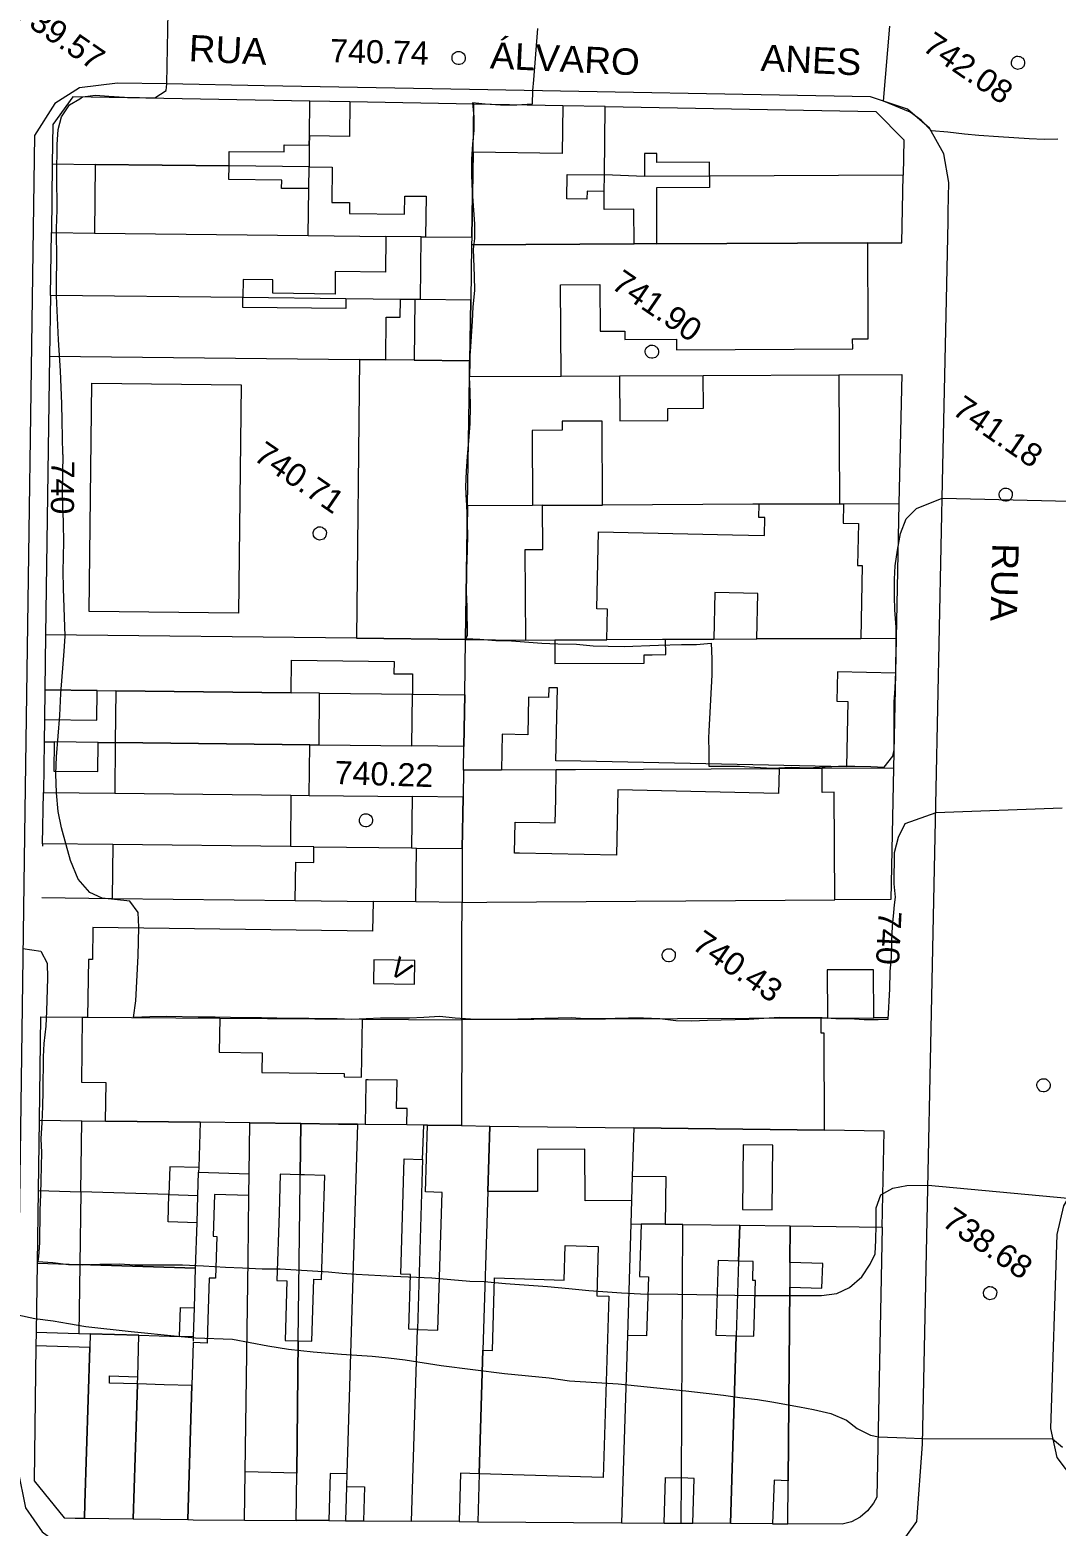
# Model space of a CAD drawing. Header units: metres. Extents: x 322294 to 7190115, y 7390841 to 10157759.
# Drawn here: x 323280.3 to 323358, y 7393478 to 7393591.3 of the extents above; entities that cross this region are included whole.
import ezdxf
from ezdxf.enums import TextEntityAlignment as Align

# ---------------------------------------------------------------- set-up
doc = ezdxf.new("R2010")
doc.units = ezdxf.units.M
doc.layers.get('0').update_dxf_attribs({"lineweight": 18})
for name, color, linetype, lineweight in [('100_SIST_VIARIO_MEIO_FIO', 1, 'Continuous', 18), ('160_P_SIMP_ASF_TOP', 7, 'Continuous', 18), ('206_MURO_E_MURO_ARRIMO', 7, 'Continuous', 18), ('214_PROJ_BEIRAL_EDIF', 10, 'Continuous', 18), ('600_CURVA_MESTRA', 14, 'Continuous', 18), ('602_CURVA_MESTRA_TOP', 24, 'Continuous', 18), ('604_CURVA_INTERM', 7, 'Continuous', 18), ('606_PTO_COTADO', 7, 'Continuous', 18), ('608_PTO_COTADO_INTERVIA', 1, 'Continuous', 18), ('624_SEGM_CURVA_MESTRA', 14, 'Continuous', 18), ('626_SEGM_CURVA_INTERM', 7, 'Continuous', 18)]:
    doc.layers.add(name, color=color, linetype=linetype, lineweight=lineweight)
doc.styles.add('Style-Arial', font='arial.ttf', dxfattribs={"height": 1.75})

# ---------------------------------------------------------------- blocks, each defined once
blk = doc.blocks.new('SP09')
at = {"color": 0, "linetype": 'Continuous'}
blk.add_lwpolyline([(-0.03, -0.51), (-0.14, -0.49), (-0.24, -0.46), (-0.31, -0.42), (-0.35, -0.39), (-0.42, -0.31), (-0.47, -0.24), (-0.51, -0.15), (-0.52, -0.09), (-0.52, 0.03), (-0.51, 0.11), (-0.48, 0.2), (-0.44, 0.27), (-0.4, 0.33), (-0.32, 0.39), (-0.23, 0.44), (-0.15, 0.48), (-0.1, 0.48), (-0.03, 0.48), (0.08, 0.48), (0.19, 0.44), (0.27, 0.4), (0.35, 0.32), (0.41, 0.23), (0.46, 0.11), (0.48, 0.03), (0.48, -0.03), (0.47, -0.08), (0.44, -0.21), (0.38, -0.3), (0.31, -0.38), (0.23, -0.44), (0.1, -0.49), (0.02, -0.51)], close=True, dxfattribs=at)
blk = doc.blocks.new('SP10')
at = {"color": 0, "linetype": 'Continuous'}
blk.add_lwpolyline([(-0.03, -0.51), (-0.14, -0.49), (-0.24, -0.46), (-0.31, -0.42), (-0.35, -0.39), (-0.42, -0.31), (-0.47, -0.24), (-0.51, -0.15), (-0.52, -0.09), (-0.52, 0.03), (-0.51, 0.11), (-0.48, 0.2), (-0.44, 0.27), (-0.4, 0.33), (-0.32, 0.39), (-0.23, 0.44), (-0.15, 0.48), (-0.1, 0.48), (-0.03, 0.48), (0.08, 0.48), (0.19, 0.44), (0.27, 0.4), (0.35, 0.32), (0.41, 0.23), (0.46, 0.11), (0.48, 0.03), (0.48, -0.03), (0.47, -0.08), (0.44, -0.21), (0.38, -0.3), (0.31, -0.38), (0.23, -0.44), (0.1, -0.49), (0.02, -0.51)], close=True, dxfattribs=at)

msp = doc.modelspace()

# ---------------------------------------------------------------- linework, layer by layer
at = {"layer": '100_SIST_VIARIO_MEIO_FIO'}
for points in [[(323349.87, 7393577.57), (323349.917, 7393579.788), (323349.536, 7393581.964), (323348.45, 7393583.891), (323346.783, 7393585.346), (323343.995, 7393586.275), (323313.629, 7393586.834), (323298.076, 7393587.117), (323290.669, 7393587.252), (323286.966, 7393587.319), (323284.094, 7393586.952), (323282.225, 7393585.78), (323280.677, 7393583.348), (323279.949, 7393532.208), (323279.583, 7393506.285), (323279.406, 7393493.694), (323279.367, 7393486.747), (323279.424, 7393482.3), (323279.991, 7393479.428), (323281.252, 7393477.612), (323282.479, 7393476.728)], [(323320.229, 7393475.205), (323332.605, 7393474.99), (323339.275, 7393474.869), (323342.24, 7393474.816), (323344.38, 7393475.334), (323346.2, 7393476.588), (323347.486, 7393478.388), (323347.933, 7393484.248), (323348.963, 7393533.87), (323349.47, 7393558.31), (323349.732, 7393570.901), (323349.855, 7393576.826), (323349.87, 7393577.57)], [(323361.398, 7393505.691), (323359.731, 7393504.225), (323358.591, 7393502.299), (323358.105, 7393500.113), (323357.613, 7393485.419), (323358.087, 7393483.238), (323359.429, 7393481.453), (323362.125, 7393480.237), (323405.17, 7393479.15), (323461.486, 7393478.543), (323464.15, 7393479.847), (323465.553, 7393481.586), (323466.223, 7393483.718), (323466.859, 7393520.146), (323467.219, 7393555.992)]]:
    msp.add_lwpolyline(points, dxfattribs=at)
at = {"layer": '206_MURO_E_MURO_ARRIMO'}
for p, q in [((323304.566, 7393585.898), (323301.524, 7393585.953)), ((323320.694, 7393585.605), (323313.942, 7393585.728)), ((323282.026, 7393581.198), (323281.952, 7393575.992)), ((323281.819, 7393566.646), (323281.518, 7393545.536)), ((323346.346, 7393565.252), (323346.143, 7393555.47)), ((323346.143, 7393555.47), (323345.931, 7393545.269)), ((323345.877, 7393542.639), (323345.727, 7393535.434)), ((323281.426, 7393539.119), (323281.402, 7393537.429)), ((323281.402, 7393537.429), (323281.348, 7393533.601)), ((323345.727, 7393535.434), (323345.52, 7393525.485)), ((323281.292, 7393529.703), (323281.29, 7393529.537)), ((323281.13, 7393516.597), (323281.022, 7393508.773)), ((323281.022, 7393508.773), (323280.948, 7393503.449)), ((323280.948, 7393503.449), (323280.871, 7393497.942)), ((323280.871, 7393497.942), (323280.798, 7393492.73)), ((323280.798, 7393492.73), (323280.784, 7393491.687)), ((323296.573, 7393478.493), (323300.492, 7393478.465)), ((323302.957, 7393478.448), (323304.221, 7393478.439)), ((323304.221, 7393478.439), (323305.585, 7393478.429)), ((323312.824, 7393478.378), (323314.237, 7393478.368)), ((323314.237, 7393478.368), (323325.132, 7393478.29)), ((323328.352, 7393478.268), (323329.647, 7393478.258)), ((323329.647, 7393478.258), (323330.52, 7393478.252)), ((323336.576, 7393478.209), (323337.731, 7393478.201))]:
    msp.add_line(p, q, dxfattribs=at)
for points in [[(323301.469, 7393580.981), (323295.411, 7393581.049)], [(323301.45, 7393579.323), (323301.469, 7393580.981)], [(323323.828, 7393579.118), (323323.841, 7393580.361)], [(323331.792, 7393580.277), (323326.874, 7393580.254)], [(323309.955, 7393575.68), (323307.29, 7393575.71)], [(323304.263, 7393570.982), (323296.453, 7393571.069)], [(323309.476, 7393570.924), (323308.389, 7393570.936)], [(323324.984, 7393565.149), (323331.32, 7393565.18)], [(323341.623, 7393565.229), (323346.346, 7393565.252)], [(323319.157, 7393555.34), (323323.696, 7393555.362)], [(323341.949, 7393555.45), (323346.143, 7393555.47)], [(323320.081, 7393545.145), (323324.024, 7393545.164)], [(323302.268, 7393541.123), (323309.291, 7393541.045)], [(323281.402, 7393537.429), (323282.167, 7393537.421)], [(323285.491, 7393537.384), (323286.794, 7393537.369)], [(323302.224, 7393537.197), (323309.247, 7393537.119)], [(323321.634, 7393535.318), (323320.192, 7393535.311)], [(323337.056, 7393535.392), (323321.634, 7393535.318)], [(323345.727, 7393535.434), (323340.325, 7393535.408)], [(323301.475, 7393533.377), (323309.277, 7393533.29)], [(323301.83, 7393529.474), (323309.234, 7393529.392)], [(323281.242, 7393525.628), (323286.553, 7393525.569)], [(323300.422, 7393525.415), (323306.315, 7393525.349)], [(323345.52, 7393525.485), (323341.293, 7393525.458)], [(323281.13, 7393516.597), (323284.321, 7393516.574)], [(323340.723, 7393516.505), (323340.239, 7393516.503)], [(323345.27, 7393516.527), (323344.239, 7393516.522)], [(323281.022, 7393508.773), (323284.272, 7393508.731)], [(323310.071, 7393505.811), (323309.673, 7393492.92)], [(323293.048, 7393503.075), (323293.102, 7393504.831)], [(323300.793, 7393504.133), (323300.799, 7393504.65)], [(323300.651, 7393492.071), (323300.793, 7393504.133)], [(323280.948, 7393503.449), (323284.196, 7393503.348)], [(323290.85, 7393503.143), (323293.048, 7393503.075)], [(323292.984, 7393501.007), (323293.048, 7393503.075)], [(323325.887, 7393502.692), (323325.832, 7393500.923)], [(323325.832, 7393500.923), (323325.571, 7393492.48)], [(323325.832, 7393500.923), (323326.627, 7393500.913)], [(323280.871, 7393497.942), (323284.118, 7393497.841)], [(323333.995, 7393498.097), (323333.821, 7393492.452)], [(323292.717, 7393492.362), (323292.785, 7393494.558)], [(323280.798, 7393492.73), (323284.045, 7393492.63)], [(323292.717, 7393492.362), (323291.663, 7393492.395)], [(323292.707, 7393492.033), (323292.717, 7393492.362)], [(323288.472, 7393488.8), (323288.489, 7393489.343)], [(323314.349, 7393481.996), (323314.237, 7393478.368)], [(323304.302, 7393481.041), (323304.221, 7393478.439)], [(323329.647, 7393478.258), (323329.667, 7393481.681)]]:
    msp.add_lwpolyline(points, dxfattribs=at)
at = {"layer": '214_PROJ_BEIRAL_EDIF'}
for points in [[(323285.278, 7393581.162), (323295.411, 7393581.049), (323295.423, 7393582.145), (323299.587, 7393582.099), (323299.593, 7393582.639), (323301.487, 7393582.618), (323301.495, 7393583.318), (323301.524, 7393585.953), (323283.589, 7393586.28), (323282.069, 7393584.176), (323282.026, 7393581.198)], [(323310.292, 7393575.676), (323313.786, 7393575.637), (323313.886, 7393582.098), (323313.942, 7393585.728), (323304.566, 7393585.898), (323304.537, 7393583.284), (323301.495, 7393583.318), (323301.487, 7393582.618), (323301.469, 7393580.981), (323303.224, 7393580.962), (323303.194, 7393578.28), (323304.534, 7393578.265), (323304.524, 7393577.432), (323308.702, 7393577.386), (323308.717, 7393578.764), (323310.327, 7393578.746)], [(323313.886, 7393582.098), (323313.786, 7393575.637), (323313.778, 7393575.072), (323326.083, 7393575.131), (323326.071, 7393577.757), (323323.812, 7393577.747), (323323.828, 7393579.118), (323322.525, 7393579.138), (323322.515, 7393578.516), (323320.996, 7393578.539), (323321.025, 7393580.405), (323323.841, 7393580.361), (323323.899, 7393585.547), (323320.694, 7393585.605), (323320.638, 7393581.994)], [(323326.874, 7393580.254), (323323.841, 7393580.361), (323323.899, 7393585.547), (323344.395, 7393585.174), (323346.508, 7393583.012), (323346.459, 7393580.348), (323331.792, 7393580.277), (323331.787, 7393581.32), (323327.812, 7393581.301), (323327.808, 7393581.99), (323326.866, 7393581.985)], [(323295.411, 7393581.049), (323285.278, 7393581.162), (323285.22, 7393575.955), (323301.411, 7393575.775), (323301.45, 7393579.323), (323299.387, 7393579.346), (323299.394, 7393579.967), (323295.4, 7393580.012)], [(323327.789, 7393575.14), (323343.776, 7393575.216), (323346.366, 7393575.229), (323346.459, 7393580.348), (323331.792, 7393580.277), (323331.796, 7393579.414), (323327.769, 7393579.395)], [(323301.411, 7393575.775), (323307.29, 7393575.71), (323307.259, 7393572.995), (323303.456, 7393573.037), (323303.437, 7393571.344), (323298.722, 7393571.397), (323298.733, 7393572.422), (323296.468, 7393572.447), (323296.453, 7393571.069), (323281.884, 7393571.231), (323281.952, 7393575.992), (323285.22, 7393575.955)], [(323310.292, 7393575.676), (323313.786, 7393575.637), (323313.778, 7393575.072), (323313.713, 7393570.876), (323309.902, 7393570.919), (323309.955, 7393575.68)], [(323296.453, 7393571.069), (323281.884, 7393571.231), (323281.819, 7393566.646), (323305.289, 7393566.385), (323307.271, 7393566.363), (323307.307, 7393569.592), (323308.374, 7393569.58), (323308.389, 7393570.936), (323304.263, 7393570.982), (323304.255, 7393570.243), (323296.445, 7393570.33)], [(323309.902, 7393570.919), (323309.476, 7393570.924), (323309.425, 7393566.339), (323313.642, 7393566.292), (323313.713, 7393570.876)], [(323309.425, 7393566.339), (323307.271, 7393566.363), (323305.289, 7393566.385), (323305.054, 7393545.274), (323313.317, 7393545.181), (323313.473, 7393555.313), (323313.624, 7393565.095), (323313.642, 7393566.292)], [(323296.328, 7393564.477), (323296.135, 7393547.181), (323284.82, 7393547.307), (323285.012, 7393564.603)], [(323319.157, 7393555.34), (323318.381, 7393555.337), (323313.473, 7393555.313), (323313.317, 7393545.181), (323317.875, 7393545.134), (323317.843, 7393551.983), (323319.173, 7393551.99)], [(323309.291, 7393541.045), (323313.253, 7393541.001), (323313.317, 7393545.181), (323305.054, 7393545.274), (323281.518, 7393545.536), (323281.458, 7393541.355), (323285.425, 7393541.311), (323286.838, 7393541.295), (323300.122, 7393541.147), (323300.15, 7393543.603), (323307.908, 7393543.516), (323307.897, 7393542.583), (323309.307, 7393542.568)], [(323285.425, 7393541.311), (323281.458, 7393541.355), (323281.426, 7393539.119), (323285.4, 7393539.075)], [(323286.794, 7393537.369), (323301.518, 7393537.205), (323302.224, 7393537.197), (323302.268, 7393541.123), (323300.122, 7393541.147), (323286.838, 7393541.295)], [(323309.247, 7393537.119), (323309.291, 7393541.045), (323313.253, 7393541.001), (323313.192, 7393537.075)], [(323285.491, 7393537.384), (323282.167, 7393537.421), (323282.142, 7393535.211), (323285.466, 7393535.174)], [(323286.752, 7393533.541), (323300.097, 7393533.393), (323301.475, 7393533.377), (323301.518, 7393537.205), (323286.794, 7393537.369)], [(323286.752, 7393533.541), (323300.097, 7393533.393), (323300.054, 7393529.494), (323286.599, 7393529.644), (323281.292, 7393529.703), (323281.348, 7393533.601)], [(323309.594, 7393529.388), (323313.073, 7393529.349), (323313.133, 7393533.247), (323309.277, 7393533.29), (323309.234, 7393529.392)], [(323301.83, 7393529.474), (323300.054, 7393529.494), (323286.599, 7393529.644), (323286.553, 7393525.569), (323300.422, 7393525.415), (323300.454, 7393528.312), (323301.817, 7393528.296)], [(323313.073, 7393529.349), (323313.052, 7393525.274), (323309.548, 7393525.313), (323309.594, 7393529.388)], [(323309.473, 7393520.882), (323306.363, 7393520.926), (323306.338, 7393519.13), (323309.448, 7393519.086)], [(323340.723, 7393516.505), (323344.239, 7393516.522), (323344.221, 7393520.174), (323340.706, 7393520.157)], [(323340.513, 7393508.008), (323340.477, 7393515.372), (323340.245, 7393515.37), (323340.239, 7393516.503), (323313.027, 7393516.373), (323313.005, 7393508.362), (323315.163, 7393508.334), (323326.057, 7393508.194)], [(323293.219, 7393508.616), (323293.113, 7393505.182), (323290.915, 7393505.25), (323290.85, 7393503.143), (323284.196, 7393503.348), (323284.272, 7393508.731), (323286.055, 7393508.708)], [(323293.113, 7393505.182), (323293.102, 7393504.831), (323296.941, 7393504.713), (323296.995, 7393508.568), (323293.219, 7393508.616)], [(323309.673, 7393492.92), (323309.016, 7393492.941), (323309.145, 7393497.101), (323308.41, 7393497.123), (323308.68, 7393505.854), (323310.071, 7393505.811), (323310.151, 7393508.398), (323308.876, 7393508.415), (323305.718, 7393508.455), (323305.149, 7393508.463), (323304.331, 7393481.988), (323304.302, 7393481.041), (323305.664, 7393480.999), (323305.585, 7393478.429), (323309.224, 7393478.403)], [(323309.673, 7393492.92), (323311.219, 7393492.873), (323311.542, 7393503.302), (323310.274, 7393503.341), (323310.431, 7393508.395), (323313.005, 7393508.362), (323315.163, 7393508.334), (323315.01, 7393503.364), (323314.639, 7393491.355), (323314.349, 7393481.996), (323312.937, 7393482.039), (323312.824, 7393478.378), (323309.224, 7393478.403)], [(323315.01, 7393503.364), (323315.163, 7393508.334), (323326.057, 7393508.194), (323325.944, 7393504.537), (323325.887, 7393502.692), (323322.371, 7393502.675), (323322.352, 7393506.578), (323318.757, 7393506.561), (323318.772, 7393503.383)], [(323328.434, 7393500.89), (323329.776, 7393500.873), (323334.08, 7393500.817), (323337.903, 7393500.768), (323344.878, 7393500.678), (323345.029, 7393507.95), (323340.513, 7393508.008), (323326.057, 7393508.194), (323325.944, 7393504.537), (323328.48, 7393504.505)], [(323336.589, 7393506.884), (323334.351, 7393506.913), (323334.288, 7393502.019), (323336.526, 7393501.99)], [(323284.118, 7393497.841), (323292.878, 7393497.571), (323292.984, 7393501.007), (323290.786, 7393501.075), (323290.85, 7393503.143), (323284.196, 7393503.348)], [(323329.776, 7393500.873), (323328.434, 7393500.89), (323326.627, 7393500.913), (323326.504, 7393496.939), (323327.171, 7393496.918), (323327.033, 7393492.435), (323325.571, 7393492.48), (323325.132, 7393478.29), (323328.352, 7393478.268), (323328.459, 7393481.718), (323329.667, 7393481.681)], [(323329.667, 7393481.681), (323329.776, 7393500.873), (323334.08, 7393500.817), (323333.995, 7393498.097), (323332.442, 7393498.145), (323332.268, 7393492.5), (323333.821, 7393492.452), (323333.381, 7393478.232), (323330.52, 7393478.252), (323330.625, 7393481.651)], [(323333.821, 7393492.452), (323335.153, 7393492.411), (323335.283, 7393496.628), (323335.064, 7393496.635), (323335.108, 7393498.063), (323333.995, 7393498.097), (323334.08, 7393500.817), (323337.903, 7393500.768), (323337.882, 7393498.009), (323337.868, 7393496.122), (323337.756, 7393481.471), (323336.678, 7393481.505), (323336.576, 7393478.209), (323333.381, 7393478.232)], [(323337.882, 7393498.009), (323337.903, 7393500.768), (323344.878, 7393500.678), (323344.454, 7393480.218), (323344.217, 7393479.782), (323343.766, 7393479.185), (323343.202, 7393478.702), (323342.552, 7393478.358), (323341.852, 7393478.172), (323337.731, 7393478.201), (323337.756, 7393481.471), (323337.868, 7393496.122), (323340.308, 7393496.047), (323340.366, 7393497.933)], [(323314.349, 7393481.996), (323314.639, 7393491.355), (323315.349, 7393491.333), (323315.519, 7393496.835), (323320.786, 7393496.673), (323320.867, 7393499.289), (323323.374, 7393499.211), (323323.259, 7393495.484), (323324.159, 7393495.456), (323323.734, 7393481.706)], [(323292.878, 7393497.571), (323284.118, 7393497.841), (323284.045, 7393492.63), (323284.888, 7393492.604), (323288.586, 7393492.49), (323291.663, 7393492.395), (323291.731, 7393494.59), (323292.785, 7393494.558)]]:
    msp.add_lwpolyline(points, close=True, dxfattribs=at)
for points in [[(323343.776, 7393575.216), (323327.789, 7393575.14), (323326.083, 7393575.131), (323313.778, 7393575.072), (323313.713, 7393570.876), (323313.642, 7393566.292), (323313.624, 7393565.095), (323320.553, 7393565.128), (323320.52, 7393572.047), (323323.487, 7393572.062), (323323.504, 7393568.521), (323325.389, 7393568.53), (323325.393, 7393567.901), (323329.3, 7393567.92), (323329.304, 7393567.119), (323342.635, 7393567.183), (323342.632, 7393567.952), (323343.445, 7393567.956)], [(323343.808, 7393568.499), (323343.776, 7393575.216)], [(323343.445, 7393567.956), (323343.811, 7393567.958), (323343.808, 7393568.499)], [(323318.381, 7393555.337), (323313.473, 7393555.313), (323313.624, 7393565.095), (323320.553, 7393565.128), (323324.984, 7393565.149), (323325, 7393561.736), (323328.642, 7393561.754), (323328.638, 7393562.683), (323331.332, 7393562.695), (323331.32, 7393565.18), (323341.595, 7393565.229), (323341.595, 7393565.187)], [(323341.595, 7393565.187), (323341.642, 7393555.448), (323335.548, 7393555.419), (323335.065, 7393555.417)], [(323335.065, 7393555.417), (323323.696, 7393555.362), (323323.665, 7393561.716), (323320.628, 7393561.702), (323320.631, 7393561.022), (323318.354, 7393561.011), (323318.381, 7393555.337)], [(323335.548, 7393555.419), (323341.642, 7393555.448), (323341.949, 7393555.45), (323341.919, 7393554), (323343.064, 7393553.976), (323342.998, 7393550.792), (323343.357, 7393550.785), (323343.242, 7393545.256), (323335.386, 7393545.218), (323335.458, 7393548.675), (323332.2, 7393548.743), (323332.127, 7393545.203), (323328.471, 7393545.185), (323328.227, 7393545.184)], [(323333.525, 7393553.112), (323335.95, 7393553.062), (323335.978, 7393554.414), (323335.528, 7393554.424), (323335.548, 7393555.419)], [(323328.227, 7393545.184), (323324.024, 7393545.164), (323324.072, 7393547.485), (323323.264, 7393547.502), (323323.385, 7393553.323), (323333.525, 7393553.112)], [(323316.034, 7393535.291), (323313.165, 7393535.278), (323313.192, 7393537.075), (323313.253, 7393541.001), (323313.317, 7393545.181), (323317.875, 7393545.134), (323320.081, 7393545.145), (323320.089, 7393543.35), (323326.838, 7393543.382), (323326.835, 7393544.024), (323327.454, 7393544.027)], [(323327.454, 7393544.027), (323328.477, 7393544.032), (323328.471, 7393545.185), (323332.127, 7393545.203), (323335.386, 7393545.218), (323343.242, 7393545.256), (323345.931, 7393545.269), (323345.877, 7393542.639), (323341.477, 7393542.731), (323341.43, 7393540.498), (323342.272, 7393540.481), (323342.169, 7393535.539), (323322.06, 7393535.957)], [(323322.06, 7393535.957), (323320.161, 7393535.996), (323320.276, 7393541.516), (323319.629, 7393541.529), (323319.613, 7393540.788), (323318.082, 7393540.82), (323318.023, 7393537.962), (323316.09, 7393538.002), (323316.034, 7393535.291)], [(323320.146, 7393533.091), (323320.192, 7393535.311), (323316.034, 7393535.291), (323313.165, 7393535.278), (323313.133, 7393533.247), (323313.073, 7393529.349), (323313.052, 7393525.274), (323314.93, 7393525.286)], [(323341.293, 7393525.458), (323341.24, 7393533.609), (323340.336, 7393533.603), (323340.325, 7393535.408), (323337.056, 7393535.392), (323337.018, 7393533.529), (323324.843, 7393533.782), (323324.741, 7393528.851), (323317.407, 7393528.993)], [(323318.955, 7393531.309), (323320.108, 7393531.285), (323320.146, 7393533.091)], [(323317.407, 7393528.993), (323317.016, 7393529.001), (323317.065, 7393531.349), (323318.955, 7393531.309)], [(323313.044, 7393522.465), (323313.052, 7393525.274), (323309.548, 7393525.313), (323306.315, 7393525.349), (323306.283, 7393523.081), (323285.103, 7393523.38), (323285.068, 7393520.938), (323284.76, 7393520.942), (323284.699, 7393516.571)], [(323314.93, 7393525.286), (323341.293, 7393525.458)], [(323308.992, 7393516.401), (323313.027, 7393516.373), (323313.044, 7393522.465)], [(323286.055, 7393508.708), (323286.096, 7393511.601), (323284.251, 7393511.627), (323284.321, 7393516.574), (323284.699, 7393516.571), (323294.705, 7393516.501), (323294.669, 7393513.917), (323297.911, 7393513.871), (323297.891, 7393512.399), (323304.12, 7393512.311), (323304.116, 7393512.053), (323305.443, 7393512.034), (323305.505, 7393516.425), (323308.992, 7393516.401)], [(323284.699, 7393516.571), (323294.705, 7393516.501), (323305.505, 7393516.425), (323308.992, 7393516.401)], [(323308.992, 7393516.401), (323313.027, 7393516.373), (323313.005, 7393508.362), (323310.431, 7393508.395), (323310.151, 7393508.398), (323308.876, 7393508.415), (323308.894, 7393509.655), (323308.102, 7393509.666), (323308.132, 7393511.806), (323305.941, 7393511.837)], [(323305.762, 7393511.569), (323305.718, 7393508.455), (323305.149, 7393508.463), (323303.699, 7393508.481)], [(323305.941, 7393511.837), (323305.766, 7393511.839), (323305.762, 7393511.569)], [(323303.699, 7393508.481), (323300.844, 7393508.518), (323296.995, 7393508.568), (323293.219, 7393508.616), (323286.055, 7393508.708)], [(323296.85, 7393498.233), (323296.918, 7393503.073), (323296.941, 7393504.713), (323296.995, 7393508.568), (323300.844, 7393508.518), (323300.799, 7393504.65)], [(323303.699, 7393508.481), (323305.149, 7393508.463), (323304.331, 7393481.988), (323303.067, 7393482.027), (323302.957, 7393478.448), (323300.492, 7393478.465), (323300.534, 7393482.034), (323300.651, 7393492.071), (323301.673, 7393492.04), (323301.818, 7393496.728), (323302.408, 7393496.71), (323302.651, 7393504.593), (323301.132, 7393504.64)], [(323300.799, 7393504.65), (323300.844, 7393508.518), (323303.699, 7393508.481)], [(323300.799, 7393504.65), (323299.289, 7393504.697), (323299.198, 7393501.747)], [(323301.132, 7393504.64), (323300.799, 7393504.65)], [(323296.85, 7393498.233), (323296.918, 7393503.073), (323294.309, 7393503.153), (323294.212, 7393499.985), (323294.481, 7393499.977), (323294.383, 7393496.802), (323293.902, 7393496.817), (323293.805, 7393493.676)], [(323299.198, 7393501.747), (323299.04, 7393496.639), (323299.796, 7393496.616), (323299.657, 7393492.102), (323300.651, 7393492.071), (323300.534, 7393482.034), (323296.625, 7393482.154), (323296.85, 7393498.233)], [(323296.625, 7393482.154), (323296.85, 7393498.233)], [(323293.805, 7393493.676), (323293.75, 7393491.897), (323292.704, 7393491.929), (323292.603, 7393488.672), (323292.289, 7393478.526), (323292.681, 7393478.521), (323296.573, 7393478.493), (323296.625, 7393482.154)], [(323288.489, 7393489.343), (323288.586, 7393492.49), (323284.888, 7393492.604), (323284.856, 7393491.561), (323284.49, 7393479.738)], [(323284.49, 7393479.738), (323284.856, 7393491.561), (323280.784, 7393491.687), (323280.642, 7393481.466), (323282.919, 7393478.651), (323283.756, 7393478.639)], [(323288.372, 7393485.546), (323288.472, 7393488.8), (323286.349, 7393488.865), (323286.365, 7393489.408), (323288.489, 7393489.343)], [(323290.504, 7393488.737), (323288.472, 7393488.8), (323288.372, 7393485.546)], [(323288.372, 7393485.546), (323288.156, 7393478.581), (323292.289, 7393478.526), (323292.603, 7393488.672)], [(323292.603, 7393488.672), (323290.504, 7393488.737)], [(323284.49, 7393479.738), (323284.456, 7393478.63), (323288.156, 7393478.581), (323288.372, 7393485.546)], [(323284.456, 7393478.63), (323284.49, 7393479.738)], [(323283.756, 7393478.639), (323284.456, 7393478.63)]]:
    msp.add_lwpolyline(points, dxfattribs=at)
at = {"layer": '600_CURVA_MESTRA', "elevation": 740}
for points in [[(323282.832, 7393559.226), (323282.766, 7393561.736), (323282.758, 7393563.018), (323282.657, 7393565.534), (323282.495, 7393567.865), (323282.398, 7393570.103), (323282.336, 7393571.21), (323282.333, 7393572.38), (323282.378, 7393573.791), (323282.35, 7393576.308), (323282.398, 7393577.71), (323282.375, 7393580.337), (323282.405, 7393582.677), (323282.459, 7393583.793), (323282.712, 7393584.771), (323283.33, 7393585.668), (323284.1, 7393586.136), (323284.299, 7393586.281), (323285.296, 7393586.401), (323286.298, 7393586.337), (323287.494, 7393586.239), (323289.787, 7393586.191), (323290.657, 7393586.761), (323290.686, 7393587.251), (323290.789, 7393592.71)], [(323309.065, 7393516.511), (323307.96, 7393516.501), (323306.876, 7393516.505), (323304.718, 7393516.413), (323303.602, 7393516.453), (323301.463, 7393516.473), (323300.212, 7393516.475), (323297.874, 7393516.537), (323295.525, 7393516.561), (323294.367, 7393516.588), (323293.069, 7393516.584), (323290.663, 7393516.621), (323289.409, 7393516.612), (323288.185, 7393516.547), (323288.352, 7393517.818), (323288.526, 7393521.215), (323288.562, 7393522.315), (323288.572, 7393523.383), (323288.529, 7393524.51), (323287.906, 7393525.374), (323285.806, 7393525.588), (323284.854, 7393526.029), (323283.992, 7393527.033), (323283.406, 7393528.436), (323283.068, 7393529.632), (323282.732, 7393530.909), (323282.478, 7393532.165), (323282.333, 7393533.561), (323282.288, 7393535.005), (323282.348, 7393536.304), (323282.601, 7393539.415), (323282.672, 7393541.092), (323282.926, 7393544.301), (323282.998, 7393545.432), (323282.871, 7393549.049), (323282.837, 7393550.366), (323282.881, 7393551.418), (323282.903, 7393552.63), (323282.878, 7393553.879), (323282.867, 7393554.159)], [(323358.511, 7393532.412), (323348.925, 7393532.059), (323346.592, 7393531.22), (323346.072, 7393530.197), (323345.771, 7393529.019), (323345.764, 7393526.685), (323345.849, 7393525.664), (323345.787, 7393525.096)], [(323345.453, 7393520.04), (323345.45, 7393520.005), (323345.414, 7393518.712), (323345.293, 7393516.405), (323344.567, 7393516.368), (323343.509, 7393516.372), (323342.396, 7393516.454), (323341.365, 7393516.462), (323340.336, 7393516.515), (323337.069, 7393516.553), (323334.771, 7393516.41), (323331.642, 7393516.319), (323330.433, 7393516.287), (323329.255, 7393516.3), (323328.032, 7393516.442), (323326.788, 7393516.504), (323325.653, 7393516.512), (323323.652, 7393516.463), (323322.358, 7393516.453), (323321.341, 7393516.519), (323316.257, 7393516.406), (323315.138, 7393516.395), (323314.107, 7393516.41), (323312.524, 7393516.497), (323311.368, 7393516.634), (323310.166, 7393516.552), (323309.065, 7393516.511)]]:
    msp.add_lwpolyline(points, dxfattribs=at)
at = {"layer": '604_CURVA_INTERM', "elevation": 742}
msp.add_lwpolyline([(323353.666, 7393583.251), (323352.185, 7393583.357), (323351.106, 7393583.456), (323349.842, 7393583.602), (323348.606, 7393583.698), (323347.824, 7393584.514), (323346.995, 7393585.109), (323344.971, 7393585.95), (323345.437, 7393591.64)], dxfattribs=at)
at = {"layer": '604_CURVA_INTERM', "flags": 128}
for points, elevation in [([(323318.453, 7393587.554), (323318.386, 7393586.746), (323318.353, 7393585.721), (323317.197, 7393585.633), (323315.963, 7393585.65), (323314.802, 7393585.728), (323313.836, 7393585.817), (323313.938, 7393584.772), (323313.944, 7393583.755), (323313.841, 7393582.689), (323313.764, 7393581.555), (323313.775, 7393580.343), (323313.816, 7393579.089), (323313.989, 7393576.663), (323313.993, 7393575.547), (323313.9, 7393574.74), (323313.964, 7393572.7), (323314.002, 7393571.62), (323313.864, 7393570.385), (323313.816, 7393569.286), (323313.67, 7393567.002), (323313.602, 7393566.086), (323313.597, 7393565.067), (323313.653, 7393563.962), (323313.669, 7393562.821), (323313.632, 7393561.536), (323313.547, 7393560.221), (323313.434, 7393559.045), (323313.353, 7393557.922), (323313.324, 7393556.743), (323313.367, 7393555.688), (323313.394, 7393555.4), (323313.454, 7393553.136), (323313.445, 7393551.951), (323313.36, 7393549.801), (323313.367, 7393548.787), (323313.421, 7393547.648), (323313.431, 7393545.483), (323313.332, 7393545.247), (323314.409, 7393545.206), (323315.623, 7393545.107), (323316.804, 7393545.081), (323319.092, 7393544.909), (323320.308, 7393544.851), (323321.714, 7393544.833), (323322.995, 7393544.703), (323324.116, 7393544.664), (323325.32, 7393544.658), (323327.934, 7393544.746)], 741), ([(323358.163, 7393583.075), (323357.131, 7393583.039), (323356.003, 7393583.095), (323353.666, 7393583.251)], 742), ([(323327.934, 7393544.746), (323329.683, 7393544.793), (323330.8, 7393544.801), (323331.908, 7393544.909), (323331.978, 7393543.72), (323331.975, 7393542.501), (323331.738, 7393538.226), (323331.708, 7393537.74), (323331.75, 7393536.671), (323331.735, 7393535.578), (323334.061, 7393535.576), (323335.195, 7393535.505), (323336.57, 7393535.444), (323337.979, 7393535.509), (323339.24, 7393535.457), (323340.542, 7393535.545), (323341.563, 7393535.583), (323342.791, 7393535.591), (323344.002, 7393535.564), (323345.031, 7393535.522), (323345.689, 7393536.346), (323345.782, 7393536.828), (323345.765, 7393538.213), (323345.773, 7393540.464), (323345.859, 7393541.471), (323345.899, 7393542.742), (323345.921, 7393545.011), (323345.922, 7393546.101), (323345.824, 7393547.43), (323345.799, 7393548.448), (323345.804, 7393549.738), (323345.855, 7393550.769), (323346.021, 7393551.938), (323346.265, 7393553.195), (323346.681, 7393554.329), (323347.462, 7393555.096), (323349.42, 7393555.876), (323359.074, 7393555.659)], 741), ([(323279.802, 7393521.785), (323281.145, 7393521.567), (323281.641, 7393520.673), (323281.666, 7393519.54), (323281.593, 7393517.025), (323281.54, 7393515.896), (323281.382, 7393514.577), (323281.335, 7393513.57), (323281.314, 7393511.003), (323281.29, 7393509.818), (323281.243, 7393508.608), (323281.156, 7393507.366), (323281.217, 7393506.317), (323281.162, 7393504.215), (323281.135, 7393503.167), (323281.068, 7393501.926), (323281.065, 7393499.493), (323280.986, 7393498.444), (323280.94, 7393498.086), (323282.071, 7393498.006), (323283.24, 7393497.839), (323284.278, 7393497.822), (323285.631, 7393497.868), (323287.123, 7393497.889), (323288.278, 7393497.832), (323289.444, 7393497.815), (323290.524, 7393497.834), (323291.872, 7393497.82), (323293.482, 7393497.747), (323295.151, 7393497.644), (323296.421, 7393497.591)], 739), ([(323296.421, 7393497.591), (323297.917, 7393497.524), (323299.268, 7393497.516), (323302.93, 7393497.29), (323303.982, 7393497.197), (323305.026, 7393497.124), (323307.849, 7393496.968), (323310.775, 7393496.826), (323313.647, 7393496.595), (323314.722, 7393496.551), (323316.346, 7393496.396), (323319.533, 7393496.188), (323321.149, 7393496.041), (323322.643, 7393495.878), (323325.123, 7393495.712), (323326.572, 7393495.636), (323329.406, 7393495.612), (323335.157, 7393495.511), (323337.449, 7393495.489), (323340.266, 7393495.51), (323341.426, 7393495.653), (323342.399, 7393496.097), (323343.324, 7393496.911), (323343.955, 7393497.877), (323344.331, 7393498.653), (323344.401, 7393499.68), (323344.418, 7393500.846), (323344.412, 7393502.127), (323344.757, 7393503.132), (323345.668, 7393503.617), (323346.745, 7393503.832), (323348.34, 7393503.858), (323358.917, 7393502.881)], 739), ([(323279.41, 7393494.037), (323280.713, 7393493.761), (323282.09, 7393493.577), (323283.253, 7393493.369), (323284.561, 7393493.159), (323288, 7393492.762), (323291.496, 7393492.411), (323292.881, 7393492.293)], 738), ([(323292.881, 7393492.293), (323295.669, 7393492.197), (323298.343, 7393491.685), (323299.922, 7393491.431), (323301.785, 7393491.232), (323303.934, 7393491.065), (323306.258, 7393490.904), (323307.49, 7393490.787), (323308.741, 7393490.617), (323311.476, 7393490.195), (323316.264, 7393489.602), (323319.652, 7393489.254), (323321.19, 7393489.043), (323324.887, 7393488.816), (323330.012, 7393488.288), (323332.849, 7393487.964), (323334.085, 7393487.773), (323335.428, 7393487.629), (323336.508, 7393487.453), (323338.601, 7393487.079), (323339.667, 7393486.864), (323340.986, 7393486.565), (323342.179, 7393486.066), (323342.971, 7393485.429), (323343.976, 7393484.931), (323344.582, 7393484.808), (323346.652, 7393484.714), (323347.941, 7393484.666), (323357.78, 7393484.649), (323358.518, 7393484.002)], 738)]:
    msp.add_lwpolyline(points, dxfattribs=dict(at, elevation=elevation))
at = {"layer": '624_SEGM_CURVA_MESTRA', "elevation": 740}
for points in [[(323282.867, 7393554.159), (323282.828, 7393555.126), (323282.804, 7393556.443), (323282.835, 7393559.128), (323282.832, 7393559.226)], [(323345.787, 7393525.096), (323345.721, 7393524.498), (323345.633, 7393523.472), (323345.579, 7393522.322), (323345.549, 7393521.088), (323345.453, 7393520.04)]]:
    msp.add_lwpolyline(points, dxfattribs=at)
at = {"layer": '626_SEGM_CURVA_INTERM', "elevation": 741}
msp.add_lwpolyline([(323318.777, 7393591.452), (323318.453, 7393587.554)], dxfattribs=at)

# ---------------------------------------------------------------- block references
at = {"layer": '606_PTO_COTADO', "rotation": 325.5688295630279}
for p in [(323312.822, 7393589.208, 740.745), (323327.455, 7393566.968, 741.89), (323354.255, 7393556.142, 741.185), (323302.307, 7393553.206, 740.715), (323305.808, 7393531.481, 740.22), (323328.735, 7393521.263, 740.435), (323353.071, 7393495.675, 738.67)]:
    msp.add_blockref('SP09', p, dxfattribs=at)
at = {"layer": '608_PTO_COTADO_INTERVIA', "rotation": 325.5688295630279}
for p in [(323355.182, 7393588.85, 742.085), (323357.113, 7393511.415, 739.1)]:
    msp.add_blockref('SP10', p, dxfattribs=at)

# ---------------------------------------------------------------- texts
at = {"layer": '160_P_SIMP_ASF_TOP', "style": 'Style-Arial'}
for s, rotation, p in [('RUA', 357.29392, (323292.376, 7393589.973)), ('ÁLVARO', 357.29392, (323315.188, 7393589.429)), ('ANES', 357.29392, (323335.685, 7393589.249)), ('RUA', 268.53869, (323354.218, 7393552.458))]:
    msp.add_text(s, height=2, rotation=rotation, dxfattribs=at).set_placement(p, align=Align.MIDDLE_LEFT)
at = {"layer": '214_PROJ_BEIRAL_EDIF', "style": 'Style-Arial'}
msp.add_text('V', height=1.5, rotation=325.56883, dxfattribs=at).set_placement((323307.426, 7393520))
at = {"layer": '602_CURVA_MESTRA_TOP', "style": 'Style-Arial'}
for rotation, p in [(269.33821, (323282.807, 7393556.693)), (267.17082, (323345.371, 7393522.58))]:
    msp.add_text('740', height=1.75, rotation=rotation, dxfattribs=at).set_placement(p, align=Align.MIDDLE_CENTER)
at = {"layer": '606_PTO_COTADO', "style": 'Style-Arial'}
for s, rotation, p in [('740.74', 358.48371, (323306.799, 7393589.684, 740.745)), ('741.90', 325.56883, (323327.828, 7393570.459, 741.89)), ('741.18', 325.56883, (323353.65, 7393560.933, 741.185)), ('740.71', 325.56883, (323300.744, 7393557.456, 740.715)), ('740.22', 358.1237, (323307.141, 7393534.993, 740.22)), ('740.43', 325.56883, (323333.939, 7393520.439, 740.435)), ('738.68', 325.56883, (323352.872, 7393499.466, 738.67))]:
    msp.add_text(s, height=1.75, rotation=rotation, dxfattribs=at).set_placement(p, align=Align.MIDDLE_CENTER)
at = {"layer": '608_PTO_COTADO_INTERVIA', "style": 'Style-Arial'}
for s, p in [('739.57', (323282.611, 7393591.007, 739.56)), ('742.08', (323351.39, 7393588.47, 742.085))]:
    msp.add_text(s, height=1.75, rotation=325.56883, dxfattribs=at).set_placement(p, align=Align.MIDDLE_CENTER)

doc.saveas('drawing.dxf')
